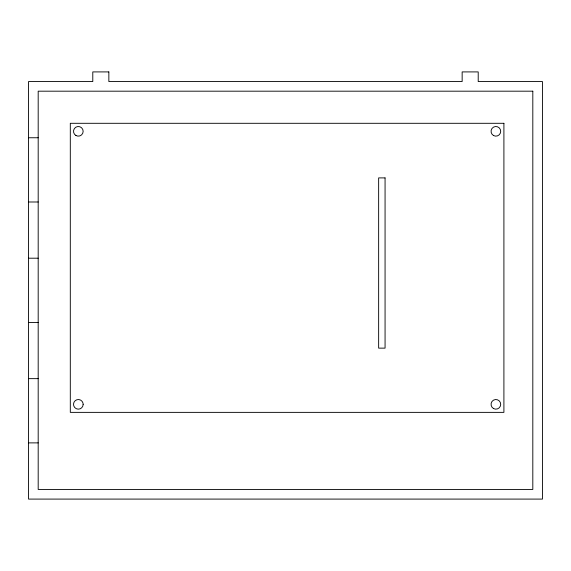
<?xml version="1.0" encoding="UTF-8"?>
<svg xmlns="http://www.w3.org/2000/svg" width="571" height="571" viewBox="0 0 571 571"><rect width="100%" height="100%" fill="white"/><g stroke="black" fill="none" stroke-linecap="round" stroke-linejoin="round"><path stroke-width="0.86" d="M28.55 137.754L38.186 137.754M28.55 201.991L38.186 201.991M28.55 258.199L38.186 258.199M28.55 322.437L38.186 322.437M28.55 378.644L38.186 378.644M28.55 442.882L38.186 442.882M108.847 71.91L92.787 71.91L92.787 81.546L28.55 81.546L28.55 499.09L542.45 499.09L542.45 81.546L478.212 81.546L478.212 71.91L462.153 71.91L462.153 81.546L108.847 81.546L108.847 71.91M532.814 91.182L38.186 91.182L38.186 489.454L532.814 489.454L532.814 91.182M503.907 123.3L70.304 123.3L70.304 412.369L503.907 412.369L503.907 123.3M385.068 177.902L378.644 177.902L378.644 348.132L385.068 348.132L385.068 177.902M83.152 404.339L82.988 403.09A4.818 4.818 0 0 0 75.236 400.649A4.818 4.818 0 0 0 76.3 408.708A4.818 4.818 0 0 0 83.152 404.339M75.929 135.505A4.818 4.818 0 0 0 83.152 131.33A4.818 4.818 0 0 0 75.929 127.155A4.818 4.818 0 0 0 75.929 135.505M493.472 135.505A4.818 4.818 0 0 0 500.696 131.33A4.818 4.818 0 0 0 493.472 127.155A4.818 4.818 0 0 0 493.472 135.505M493.472 408.515A4.818 4.818 0 0 0 500.696 404.339A4.818 4.818 0 0 0 493.472 400.164A4.818 4.818 0 0 0 493.472 408.515"/></g></svg>
